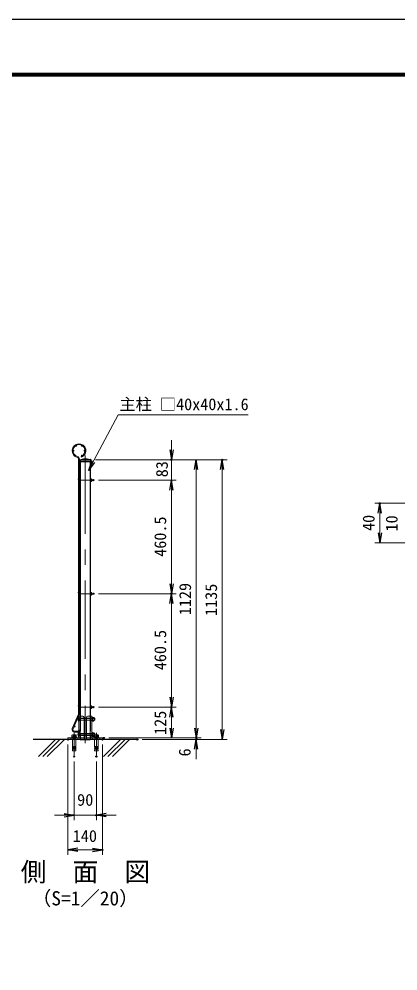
# Model space of a CAD drawing. Units: millimetres, scale not verified. Extents: x -4200 to 4200, y -2970 to 2970.
# Drawn here: x -392 to 1144, y -893 to 2970 of the extents above; entities that cross this region are included whole.
import ezdxf
from ezdxf.enums import TextEntityAlignment as Align

# ---------------------------------------------------------------- set-up
doc = ezdxf.new("R2010")
doc.units = ezdxf.units.MM
doc.header["$LTSCALE"] = 10
doc.header["$PDMODE"] = 32
doc.header["$PDSIZE"] = 5
doc.linetypes.add('DASHED', pattern=[7.5, 6, -1.5])
doc.linetypes.add('USER1', pattern=[50.8, 31.75, -6.35, 6.35, -6.35])
for name, color, linetype, lineweight in [('0-0_D-STR-DIM', 7, 'Continuous', 13), ('0-1_D-STR3', 3, 'Continuous', 13), ('0-2_D-BMK', 2, 'USER1', 13), ('0-3_D-STR1', 1, 'Continuous', 25), ('0-4_D-STR2', 7, 'Continuous', 13), ('0-5_0', 7, 'Continuous', 25), ('0-7_D-STR-TXT', 7, 'Continuous', 25), ('0-9_D-STR4', 7, 'Continuous', 25), ('0-D_D-TTL', 7, 'Continuous', 25)]:
    doc.layers.add(name, color=color, linetype=linetype, lineweight=lineweight)
doc.layers.add('0-6_Defpoints', color=7, linetype='Continuous')
doc.layers.add('0-8_D-TTL-TXT', color=7, linetype='Continuous')
doc.styles.add('ＭＳ ゴシック', font='')
doc.styles.get('ＭＳ ゴシック').set_extended_font_data('MS Gothic')

# ---------------------------------------------------------------- blocks, each defined once
blk = doc.blocks.new('_Open')
at = {"layer": '0-5_0'}
blk.add_line((-10, 1.667), (0, 0), dxfattribs=at)
blk.add_lwpolyline([(-10, -1.667), (0, 0), (-10, 0)], dxfattribs=at)
blk = doc.blocks.new('ベースプレート部品\u3000側面図')
at = {"layer": '0-1_D-STR3'}
for p, q in [((39172.31, 25706.48), (39012.31, 25706.48)), ((39012.31, 25706.48), (39012.31, 24826.48)), ((39222.31, 24766.48), (39222.31, 25656.48)), ((39222.31, 24826.48), (38572.31, 24826.48)), ((38572.31, 24826.48), (38572.31, 24766.48)), ((39222.31, 24766.48), (38572.31, 24766.48))]:
    blk.add_line(p, q, dxfattribs=at)
at = {"layer": '0-1_D-STR3', "linetype": 'DASHED'}
for p, q in [((39072.31, 25633.98), (39012.31, 25633.98)), ((39072.31, 25538.98), (39012.31, 25538.98)), ((39072.31, 25706.48), (39072.31, 24826.48)), ((38682.31, 24826.48), (38682.31, 24766.48)), ((38977.31, 24826.48), (38977.31, 24766.48)), ((39072.31, 25013.98), (39012.31, 25013.98)), ((39072.31, 24918.98), (39012.31, 24918.98))]:
    blk.add_line(p, q, dxfattribs=at)
at = {"layer": '0-1_D-STR3'}
blk.add_arc((39172.31, 25656.48), 50, 0, 90, dxfattribs=at)
blk = doc.blocks.new('JIS 丸頭角根ボルト(1W.1SW.1N)')
at = {"layer": '0-1_D-STR3'}
for p, q in [((45838.32, 21671.22), (45838.32, 21851.22)), ((45838.32, 21817.72), (45872.32, 21817.72)), ((45838.32, 21704.72), (45872.32, 21704.72)), ((45872.32, 21817.72), (45878.32, 21807.32)), ((45872.32, 21704.72), (45878.32, 21715.11)), ((45878.32, 21715.11), (45878.32, 21807.32)), ((45878.32, 21801.22), (46480.32, 21801.27)), ((45878.32, 21801.22), (45900.32, 21793.22)), ((45878.32, 21721.22), (45900.32, 21729.22)), ((45878.32, 21721.22), (46480.32, 21721.27)), ((45900.32, 21721.22), (45900.32, 21801.22)), ((45900.32, 21793.22), (46488.32, 21793.27)), ((45900.32, 21729.22), (46488.32, 21729.27)), ((46378.32, 21841.22), (46378.32, 21681.22)), ((46394.32, 21841.22), (46378.32, 21841.22)), ((46394.32, 21836.22), (46394.32, 21686.22)), ((46394.32, 21836.22), (46452.32, 21836.22)), ((46394.32, 21798.72), (46452.32, 21798.72)), ((46394.32, 21723.72), (46452.32, 21723.72)), ((46394.32, 21686.22), (46452.32, 21686.22)), ((46459.32, 21819), (46459.32, 21703.54)), ((46480.32, 21721.27), (46480.32, 21801.27)), ((46480.32, 21801.27), (46488.32, 21793.27)), ((46480.32, 21721.27), (46488.32, 21729.27)), ((46488.32, 21729.27), (46488.32, 21793.27))]:
    blk.add_line(p, q, dxfattribs=at)
blk.add_lwpolyline([(46378.32, 21841.22), (46378.32, 21681.22), (46358.32, 21681.22), (46358.32, 21841.22)], close=True, dxfattribs=at)
blk.add_lwpolyline([(46394.32, 21841.22), (46394.32, 21681.22), (46378.32, 21681.22)], dxfattribs=at)
for centre, radius, start, end in [((45919.57, 21761.22), 121.25, 132.07502, 227.92498), ((45808.31, 21789.47), 69.97, 336.18668, 23.81332), ((45808.83, 21732.97), 69.49, 336.0128, 23.9872), ((46430.87, 21817.47), 28.48, 318.83491, 41.16509), ((46355.37, 21761.22), 103.95, 338.85295, 21.14705), ((46430.85, 21704.97), 28.5, 318.86505, 41.13495)]:
    blk.add_arc(centre, radius, start, end, dxfattribs=at)

msp = doc.modelspace()

# ---------------------------------------------------------------- linework, layer by layer
at = {"layer": '0-0_D-STR-DIM'}
for p, q in [((225.7, 1221.38), (225.7, 1261.38)), ((-82.49, 1181.38), (245.7, 1181.38)), ((-82.49, 1181.38), (346.47, 1181.38)), ((-82.49, 1181.38), (451.86, 1181.38)), ((225.7, 1098.38), (225.7, 1181.38)), ((326.47, 1141.38), (326.47, 92.38)), ((431.86, 86.38), (431.86, 1141.38)), ((-70.16, 1098.38), (245.7, 1098.38)), ((-70.16, 1098.38), (245.7, 1098.38)), ((225.7, 1058.38), (225.7, 1018.38)), ((225.7, 1058.38), (225.7, 677.88)), ((1483.18, 1004.74), (1050.3, 1004.74)), ((1070.3, 884.74), (1070.3, 964.74)), ((1483.18, 844.74), (1050.3, 844.74)), ((-70.16, 637.88), (245.7, 637.88)), ((-70.16, 637.88), (245.7, 637.88)), ((225.7, 597.88), (225.7, 217.38)), ((-70.16, 177.38), (245.7, 177.38)), ((-70.16, 177.38), (245.7, 177.38)), ((225.7, 92.38), (225.7, 137.38)), ((326.47, 92.38), (326.47, 132.38)), ((-28.49, 52.38), (245.7, 52.38)), ((-28.49, 52.38), (346.47, 52.38)), ((-28.49, 52.38), (346.47, 52.38)), ((107.43, 46.38), (346.47, 46.38)), ((107.43, 46.38), (451.86, 46.38)), ((326.47, 52.38), (326.47, 46.38)), ((-193.49, 26.38), (-193.49, -421.6)), ((-53.49, 26.38), (-53.49, -421.6)), ((326.47, 6.38), (326.47, -33.62)), ((-168.5, -42.72), (-168.5, -281.36)), ((-78.5, -42.72), (-78.5, -281.36)), ((-208.5, -261.36), (-248.5, -261.36)), ((-168.5, -261.36), (-78.5, -261.36)), ((-38.5, -261.36), (1.5, -261.36)), ((-153.49, -401.6), (-93.49, -401.6))]:
    msp.add_line(p, q, dxfattribs=at)
at = {"layer": '0-1_D-STR3'}
for p, q in [((-151.12, 1108.27), (-150.69, 1108.84)), ((-143.99, 1109.09), (-147.09, 1111.43)), ((-146.97, 1105.14), (-143.99, 1109.09)), ((-144.89, 1100.98), (-143.99, 1100.98)), ((-144.89, 1095.78), (-143.99, 1095.78)), ((-143.99, 1100.98), (-143.49, 1100.98)), ((-143.99, 1095.78), (-143.49, 1095.78)), ((-99.35, 1103.9), (-103.49, 1103.9)), ((-103.49, 1103.9), (-103.49, 1092.85)), ((-99.35, 1101.14), (-103.49, 1101.14)), ((-99.35, 1095.61), (-103.49, 1095.61)), ((-99.35, 1092.85), (-103.49, 1092.85)), ((-98.85, 1102.53), (-98.85, 1094.04)), ((-98.85, 1095.78), (-94.85, 1095.78)), ((-151.12, 647.77), (-150.69, 648.34)), ((-143.99, 648.59), (-147.09, 650.93)), ((-146.97, 644.64), (-143.99, 648.59)), ((-144.89, 640.48), (-143.99, 640.48)), ((-144.89, 635.28), (-143.99, 635.28)), ((-143.99, 640.48), (-143.49, 640.48)), ((-143.99, 635.28), (-143.49, 635.28)), ((-99.35, 643.4), (-103.49, 643.4)), ((-103.49, 643.4), (-103.49, 632.35)), ((-99.35, 640.64), (-103.49, 640.64)), ((-99.35, 635.11), (-103.49, 635.11)), ((-99.35, 632.35), (-103.49, 632.35)), ((-98.85, 642.03), (-98.85, 633.54)), ((-98.85, 635.28), (-94.85, 635.28)), ((-151.12, 187.27), (-150.69, 187.84)), ((-143.99, 188.09), (-147.09, 190.43)), ((-146.97, 184.14), (-143.99, 188.09)), ((-144.89, 179.98), (-143.99, 179.98)), ((-143.99, 179.98), (-143.49, 179.98)), ((-103.49, 182.9), (-103.49, 171.85)), ((-99.35, 182.9), (-103.49, 182.9)), ((-99.35, 180.14), (-103.49, 180.14)), ((-99.35, 174.61), (-103.49, 174.61)), ((-99.35, 171.85), (-103.49, 171.85)), ((-98.85, 181.53), (-98.85, 173.04)), ((-98.85, 174.78), (-94.85, 174.78)), ((-177.29, 56.88), (-177.29, 64.08)), ((-161.57, 64.88), (-175.19, 64.88)), ((-173.49, 46.38), (-173.49, 52.38)), ((-172.89, 64.08), (-172.89, 56.88)), ((-172.69, 46.38), (-172.69, 52.38)), ((-169.74, 54.38), (-167.24, 56.88)), ((-164.29, 46.38), (-164.29, 52.38)), ((-164.09, 64.08), (-164.09, 56.88)), ((-163.49, 46.38), (-163.49, 52.38)), ((-159.69, 56.88), (-159.69, 64.08)), ((-87.29, 56.88), (-87.29, 64.08)), ((-85.42, 64.88), (-71.79, 64.88)), ((-83.49, 46.38), (-83.49, 52.38)), ((-82.89, 64.08), (-82.89, 56.88)), ((-82.69, 46.38), (-82.69, 52.38)), ((-77.24, 54.38), (-79.74, 56.88)), ((-74.29, 46.38), (-74.29, 52.38)), ((-74.09, 64.08), (-74.09, 56.88)), ((-73.49, 46.38), (-73.49, 52.38)), ((-69.69, 56.88), (-69.69, 64.08)), ((-168.87, 13.88), (-175.7, 13.88)), ((-168.87, 16.38), (-175.49, 16.38)), ((-168.87, 11.38), (-175.49, 11.38)), ((-168.87, 8.88), (-175.49, 8.88)), ((-168.87, 20.17), (-168.87, 6.38)), ((-168.12, 20.17), (-168.12, 6.38)), ((-168.12, 16.38), (-161.49, 16.38)), ((-168.12, 13.88), (-161.49, 13.88)), ((-168.12, 11.38), (-161.49, 11.38)), ((-168.12, 8.88), (-161.49, 8.88)), ((-78.86, 16.38), (-85.49, 16.38)), ((-78.86, 13.88), (-85.49, 13.88)), ((-78.86, 11.38), (-85.49, 11.38)), ((-78.86, 8.88), (-85.49, 8.88)), ((-78.86, 20.17), (-78.86, 6.38)), ((-78.11, 20.17), (-78.11, 6.38)), ((-78.11, 16.38), (-71.49, 16.38)), ((-78.11, 13.88), (-71.28, 13.88)), ((-78.11, 11.38), (-71.49, 11.38)), ((-78.11, 8.88), (-71.49, 8.88))]:
    msp.add_line(p, q, dxfattribs=at)
for points in [[(-98.85, 1100.98), (-94.85, 1100.98), (-94.85, 1095.78)], [(-98.85, 640.48), (-94.85, 640.48), (-94.85, 635.28)], [(-144.89, 174.78), (-143.99, 174.78), (-143.49, 174.78)], [(-98.85, 179.98), (-94.85, 179.98), (-94.85, 174.78)], [(-177.69, 54.38), (-177.69, 56.88), (-159.29, 56.88), (-159.29, 54.38)], [(-168.12, 18.04), (-161.49, 18.04), (-161.49, 46.38), (-175.49, 46.38), (-175.49, 18.04), (-168.87, 18.04)], [(-69.29, 54.38), (-69.29, 56.88), (-87.69, 56.88), (-87.69, 54.38)], [(-78.86, 18.04), (-85.49, 18.04), (-85.49, 46.38), (-71.49, 46.38), (-71.49, 18.04), (-78.11, 18.04)], [(-175.18, 18.04), (-175.49, 16.38), (-175.49, 15.54), (-168.87, 15.54)], [(-175.18, 15.54), (-175.49, 13.88), (-175.49, 13.04), (-168.87, 13.04)], [(-175.18, 13.04), (-175.49, 11.38), (-175.49, 10.54), (-168.87, 10.54)], [(-161.81, 10.54), (-161.49, 8.88), (-161.49, 6.38), (-175.49, 6.38), (-175.49, 8.88), (-175.18, 10.54)], [(-162.02, 6.38), (-161.49, 0.38), (-175.49, 0.38), (-174.97, 6.38)], [(-161.49, 6.38), (-168.18, 6.38), (-175.49, 6.38)], [(-161.81, 18.04), (-161.49, 16.38), (-161.49, 15.54), (-168.12, 15.54)], [(-161.81, 15.54), (-161.49, 13.88), (-161.49, 13.04), (-168.12, 13.04)], [(-161.81, 13.04), (-161.49, 11.38), (-161.49, 10.54), (-168.12, 10.54)], [(-85.18, 18.04), (-85.49, 16.38), (-85.49, 15.54), (-78.86, 15.54)], [(-85.18, 15.54), (-85.49, 13.88), (-85.49, 13.04), (-78.86, 13.04)], [(-85.18, 13.04), (-85.49, 11.38), (-85.49, 10.54), (-78.86, 10.54)], [(-85.18, 10.54), (-85.49, 8.88), (-85.49, 6.38), (-71.49, 6.38), (-71.49, 8.88), (-71.8, 10.54)], [(-84.96, 6.38), (-85.49, 0.38), (-71.49, 0.38), (-72.01, 6.38)], [(-85.49, 6.38), (-78.8, 6.38), (-71.49, 6.38)], [(-71.8, 18.04), (-71.49, 16.38), (-71.49, 15.54), (-78.11, 15.54)], [(-71.8, 15.54), (-71.49, 13.88), (-71.49, 13.04), (-78.11, 13.04)], [(-71.8, 13.04), (-71.49, 11.38), (-71.49, 10.54), (-78.11, 10.54)]]:
    msp.add_lwpolyline(points, dxfattribs=at)
for points in [[(-157.99, 54.38), (-157.99, 52.38), (-178.99, 52.38), (-178.99, 54.38)], [(-88.99, 54.38), (-88.99, 52.38), (-67.99, 52.38), (-67.99, 54.38)]]:
    msp.add_lwpolyline(points, close=True, dxfattribs=at)
for centre, radius, start, end in [((-144.89, 1103.58), 7.8, 143, 221.96156), ((-144.89, 1103.58), 2.6, 143, 147.797), ((-144.89, 1103.58), 2.6, 212.203, 270), ((-144.89, 1103.58), 7.8, 253.6171, 270), ((-103.52, 1095.59), 0.031, 40.87793, 319.12207), ((-106.74, 1098.38), 7.88, 339.48158, 20.51842), ((-101.01, 1102.52), 2.16, 320.19668, 39.80332), ((-99.35, 1095.61), 1.6998463427518892e-12, 165.96376, 165.96376), ((-100.97, 1094.23), 2.13, 319.53759, 40.46241), ((-97.89, 1098.38), 4, 319.4584, 40.5416), ((-144.89, 643.08), 7.8, 143, 221.96156), ((-144.89, 643.08), 2.6, 143, 147.797), ((-144.89, 643.08), 2.6, 212.203, 270), ((-144.89, 643.08), 7.8, 253.6171, 270), ((-103.52, 635.09), 0.031, 40.87793, 319.12207), ((-106.74, 637.88), 7.88, 339.48158, 20.51842), ((-101.01, 642.02), 2.16, 320.19668, 39.80332), ((-99.35, 635.11), 1.6998463427518892e-12, 165.96376, 165.96376), ((-100.97, 633.73), 2.13, 319.53759, 40.46241), ((-97.89, 637.88), 4, 319.4584, 40.5416), ((-144.89, 182.58), 7.8, 143, 221.96156), ((-144.89, 182.58), 2.6, 143, 147.797), ((-144.89, 182.58), 2.6, 212.203, 270), ((-144.89, 182.58), 7.8, 253.6171, 270), ((-103.52, 174.59), 0.031, 40.87793, 319.12207), ((-106.74, 177.38), 7.88, 339.48158, 20.51842), ((-101.01, 181.52), 2.16, 320.19668, 39.80332), ((-100.97, 173.23), 2.13, 319.53759, 40.46241), ((-99.35, 174.61), 1.6998463427518892e-12, 165.96376, 165.96376), ((-97.89, 177.38), 4, 319.4584, 40.5416), ((-175.09, 61.46), 3.42, 49.96723, 130.03277), ((-168.49, 52.38), 12.5, 69.39031, 110.60969), ((-161.89, 61.52), 3.38, 49.3117, 130.6883), ((-85.09, 61.52), 3.38, 49.3117, 130.6883), ((-78.49, 52.38), 12.5, 69.39031, 110.60969), ((-71.89, 61.46), 3.42, 49.96723, 130.03277), ((-168.49, 20.17), 0.375, 0, 180), ((-78.49, 20.17), 0.375, 0, 180)]:
    msp.add_arc(centre, radius, start, end, dxfattribs=at)
at = {"layer": '0-2_D-BMK'}
for p, q in [((-123.49, 1198.88), (-123.49, 30.62)), ((-143.49, 1098.38), (-90.16, 1098.38)), ((-143.49, 637.88), (-90.16, 637.88)), ((-143.49, 177.38), (-90.16, 177.38)), ((-168.49, 73.32), (-168.49, -17.94)), ((-78.49, 73.32), (-78.49, -17.94))]:
    msp.add_line(p, q, dxfattribs=at)
at = {"layer": '0-3_D-STR1'}
for p, q in [((-144.49, 1181.38), (-129.49, 1185.38)), ((-144.49, 1181.38), (-102.49, 1181.38)), ((-144.49, 1181.38), (-144.49, 1174.38)), ((-144.49, 1174.38), (-102.49, 1174.38)), ((-143.49, 1174.38), (-143.49, 140.38)), ((-129.49, 1185.38), (-117.49, 1185.38)), ((-117.49, 1185.38), (-102.49, 1181.38)), ((-103.49, 1174.38), (-103.49, 140.38)), ((-102.49, 1181.38), (-102.49, 1174.38))]:
    msp.add_line(p, q, dxfattribs=at)
at = {"layer": '0-3_D-STR1', "linetype": 'DASHED'}
for p, q in [((-143.49, 140.38), (-143.49, 46.38)), ((-103.49, 140.38), (-103.49, 46.38)), ((-143.49, 46.38), (-103.49, 46.38))]:
    msp.add_line(p, q, dxfattribs=at)
at = {"layer": '0-4_D-STR2'}
for p, q in [((-150.69, 1184.97), (-150.69, 1102.38)), ((-147.09, 1184.97), (-147.09, 1102.38)), ((-140.05, 1195.63), (-138.74, 1192.28)), ((-150.69, 151.44), (-150.69, 181.38)), ((-147.09, 151.44), (-147.09, 181.38)), ((-176.1, 90.28), (-151.2, 148.93)), ((-172.78, 88.88), (-147.89, 147.53)), ((-145.09, 79.98), (-166.89, 79.98)), ((-145.09, 79.98), (-145.09, 76.38)), ((-145.09, 76.38), (-166.89, 76.38))]:
    msp.add_line(p, q, dxfattribs=at)
for centre in [(-160.19, 1237.95), (-137.59, 1237.95), (-171.49, 1218.38), (-137.59, 1198.8), (-126.29, 1218.38), (-145.29, 1102.38), (-145.29, 948.38), (-145.29, 794.88), (-145.29, 641.88), (-145.29, 612.08), (-145.29, 468.08), (-145.29, 324.58), (-145.29, 181.38), (-166.36, 99.4), (-148.59, 81.78)]:
    msp.add_circle(centre, 1.8, dxfattribs=at)
for centre, radius, start, end in [((-148.89, 1218.38), 28, 291.25, 256.20952), ((-148.89, 1218.38), 24.4, 291.25, 256.20952), ((-157.09, 1184.97), 6.4, 0, 76.20952), ((-157.09, 1184.97), 10, 0, 76.20952), ((-157.09, 151.44), 6.4, 337, 0), ((-157.09, 151.44), 10, 337, 0), ((-166.89, 86.38), 10, 157, 270), ((-166.89, 86.38), 6.4, 157, 270)]:
    msp.add_arc(centre, radius, start, end, dxfattribs=at)
at = {"layer": '0-5_0'}
for p, q in [((-150.69, 1102.38), (-150.69, 181.38)), ((-147.09, 1102.38), (-147.09, 181.38))]:
    msp.add_line(p, q, dxfattribs=at)
at = {"layer": '0-6_Defpoints'}
for p in [(-102.49, 1181.38), (225.7, 1181.38), (431.86, 1181.38), (-90.16, 1098.38), (1070.3, 1004.74), (-90.16, 637.88), (225.7, 637.88), (-90.16, 177.38), (225.7, 177.38), (-193.49, 46.38), (-53.49, 46.38), (-48.49, 52.38), (-48.49, 52.38), (87.43, 46.38), (326.47, 52.38), (326.47, 46.38), (-168.5, -22.72), (-78.5, -22.72), (-78.5, -261.36), (-53.49, -401.6)]:
    msp.add_point(p, dxfattribs=at)
at = {"layer": '0-7_D-STR-TXT', "lineweight": 13}
msp.add_lwpolyline([(537.47, 1363.89), (10.23, 1363.89), (-109.55, 1140.25)], dxfattribs=at)
at = {"layer": '0-9_D-STR4'}
for p, q in [((87.43, 46.38), (-334.41, 46.38)), ((-313.51, -22.87), (-244.26, 46.38)), ((-295.4, -22.87), (-226.16, 46.38)), ((-277.29, -22.87), (-208.05, 46.38)), ((-49.72, -22.87), (19.53, 46.38)), ((-31.61, -22.87), (37.63, 46.38)), ((-13.5, -22.87), (55.74, 46.38))]:
    msp.add_line(p, q, dxfattribs=at)
at = {"layer": '0-D_D-TTL', "color": 2}
msp.add_lwpolyline([(-4199.62, 2970), (4200.38, 2970), (4200.38, -2970), (-4199.62, -2970)], close=True, dxfattribs=at)
at = {"layer": '0-D_D-TTL'}
for points in [[(-3929.62, 2750), (3930.38, 2750), (3930.38, -2750), (-3929.62, -2750)], [(-3927.12, 2747.5), (3927.88, 2747.5), (3927.88, -2747.5), (-3927.12, -2747.5)], [(-3924.62, 2745), (3925.38, 2745), (3925.38, -2745), (-3924.62, -2745)], [(-3922.12, 2742.5), (3922.88, 2742.5), (3922.88, -2742.5), (-3922.12, -2742.5)], [(-3919.62, 2740), (3920.38, 2740), (3920.38, -2740), (-3919.62, -2740)]]:
    msp.add_lwpolyline(points, close=True, dxfattribs=at)

# ---------------------------------------------------------------- block references
at = {"layer": '0-0_D-STR-DIM', "xscale": 4, "yscale": 4}
for p, rotation in [((225.7, 1181.38), 270), ((326.47, 1181.38), 90), ((431.86, 1181.38), 90), ((225.7, 1098.38), 90), ((225.7, 1098.38), 90), ((1070.3, 1004.74), 90), ((1070.3, 844.74), 270), ((225.7, 637.88), 270), ((225.7, 637.88), 90), ((225.7, 177.38), 270), ((225.7, 177.38), 90), ((225.7, 52.38), 270), ((326.47, 52.38), 270), ((326.47, 52.38), 270), ((431.86, 46.38), 270), ((326.47, 46.38), 90), ((-78.5, -261.36), 180), ((-193.49, -401.6), 180)]:
    msp.add_blockref('_Open', p, dxfattribs=dict(at, rotation=rotation))
at = {"layer": '0-0_D-STR-DIM'}
for name, p, xscale, yscale in [('ベースプレート部品\u3000側面図', (-4050.72, -2430.27), 0.1, 0.1), ('JIS 丸頭角根ボルト(1W.1SW.1N)', (-4733.32, -2047.75), 0.1, 0.1), ('ベースプレート部品\u3000側面図', (3803.74, -2430.27), -0.1, 0.1), ('JIS 丸頭角根ボルト(1W.1SW.1N)', (-4733.32, -2109.75), 0.1, 0.1), ('_Open', (-168.5, -261.36), 4, 4), ('_Open', (-53.49, -401.6), 4, 4)]:
    msp.add_blockref(name, p, dxfattribs=dict(at, xscale=xscale, yscale=yscale))
at = {"layer": '0-7_D-STR-TXT', "xscale": 4, "yscale": 4, "rotation": 241.82519}
msp.add_blockref('_Open', (-110.5, 1138.48), dxfattribs=at)

# ---------------------------------------------------------------- texts
at = {"layer": '0-0_D-STR-DIM', "style": 'ＭＳ ゴシック'}
for s, p in [('83', (225.7, 1110.32)), ('460.5', (218.95, 787.78)), ('40', (1063.55, 892.49)), ('10', (1157.09, 890.34)), ('1129', (319.72, 550.63)), ('1135', (425.12, 547.63)), ('460.5', (218.95, 327.28)), ('125', (218.95, 64.88)), ('6', (317.95, -22.51))]:
    msp.add_text(s, height=48.09, rotation=90, dxfattribs=at).set_placement(p, align=Align.BOTTOM_LEFT)
for s, p in [('90', (-156.37, -237.18)), ('140', (-174.14, -383.91))]:
    msp.add_text(s, height=48.09, dxfattribs=at).set_placement(p, align=Align.BOTTOM_LEFT)
at = {"layer": '0-7_D-STR-TXT', "style": 'ＭＳ ゴシック'}
msp.add_text('主柱 □40x40x1.6', height=48.09, dxfattribs=at).set_placement((15.08, 1368.15), align=Align.BOTTOM_LEFT)
at = {"layer": '0-8_D-TTL-TXT', "style": 'ＭＳ ゴシック'}
for s, height, p in [('側\u3000面\u3000図', 76.98, (-385.25, -552.56)), ('（S=1／20）', 57.7, (-339.77, -644.53))]:
    msp.add_text(s, height=height, dxfattribs=at).set_placement(p, align=Align.BOTTOM_LEFT)

doc.saveas('drawing.dxf')
